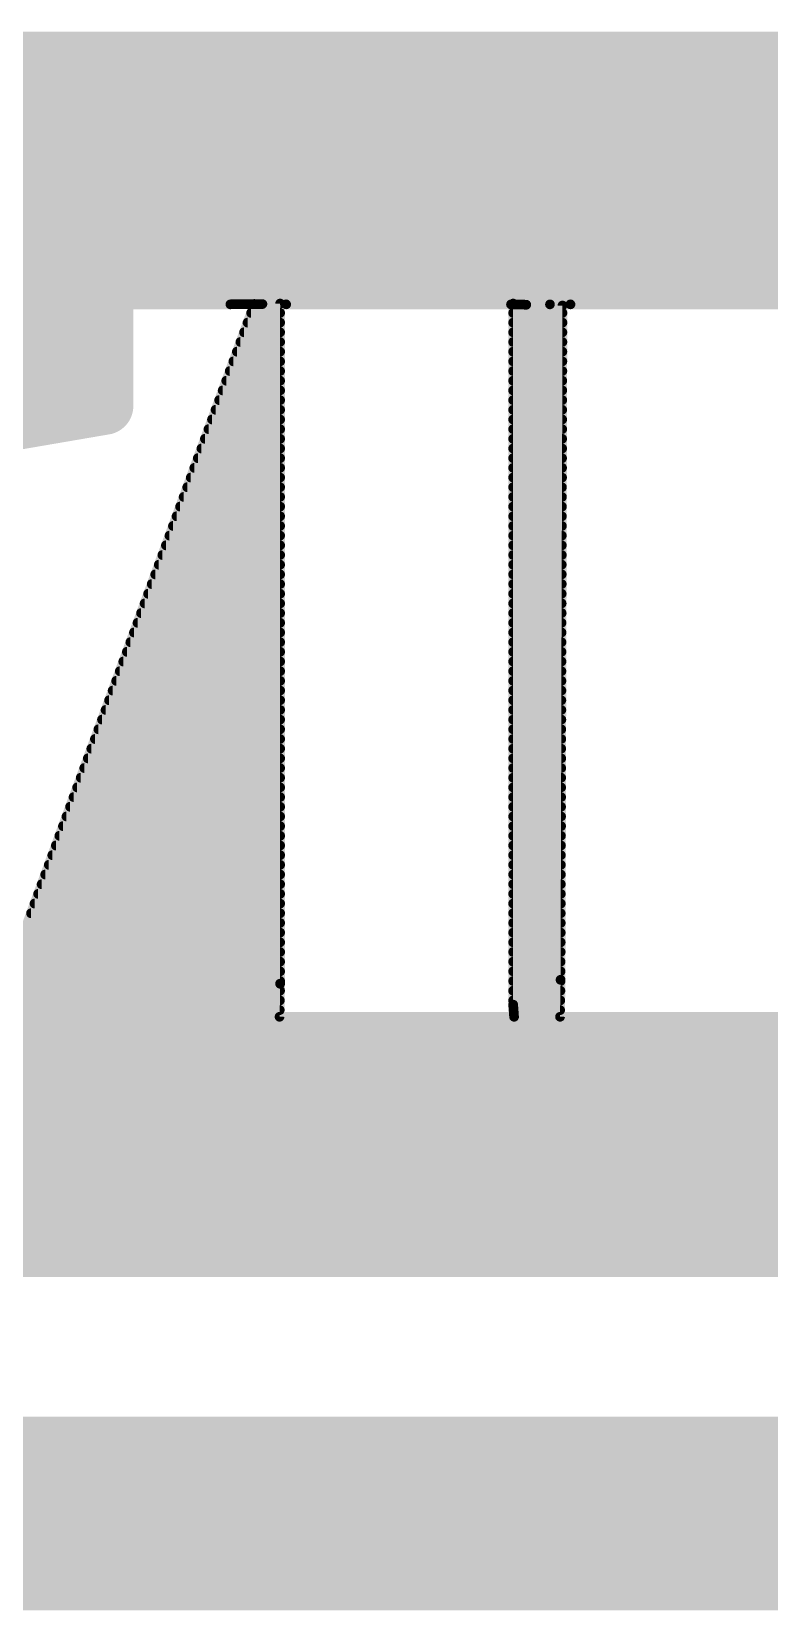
# Model space of a CAD drawing. Extents: x -32 to 75, y -66 to 21.
# Drawn here: x 3.729 to 4.697, y -0.127 to 1.944 of the extents above; entities that cross this region are included whole.
import ezdxf

# ---------------------------------------------------------------- set-up
doc = ezdxf.new("R2010")
doc.units = 0
for name, color, linetype in [('1', 12, 'CONTINUOUS'), ('16', 132, 'CONTINUOUS'), ('20', 31, 'CONTINUOUS'), ('21', 41, 'CONTINUOUS'), ('22', 40, 'CONTINUOUS')]:
    doc.layers.add(name, color=color, linetype=linetype)

msp = doc.modelspace()

# ---------------------------------------------------------------- linework, layer by layer
at = {"layer": '1', "const_width": 0.254}
msp.add_lwpolyline([(10.16, 0), (0, 0)], dxfattribs=at)
at = {"layer": '16', "const_width": 0.254}
msp.add_lwpolyline([(10.16, 0), (0.0254, 0)], dxfattribs=at)
at = {"layer": '20', "const_width": 0.2032}
msp.add_lwpolyline([(8.89, 0), (1.27, 0)], dxfattribs=at)
at = {"layer": '21', "const_width": 0.0127}
for points in [[(1.6953, 1.9304), (5.2156, 1.9304)], [(5.145, 1.9375), (1.8134, 1.9375)], [(1.5509, 1.905), (5.36, 1.905)], [(1.5919, 1.9177), (5.3135, 1.9177)], [(1.4691, 1.8796), (5.439, 1.8796)], [(1.51, 1.8923), (5.4009, 1.8923)], [(1.438, 1.8669), (5.4719, 1.8669)], [(1.3913, 1.8415), (5.52, 1.8415)], [(1.4147, 1.8542), (5.4966, 1.8542)], [(1.3446, 1.8161), (5.5668, 1.8161)], [(1.3679, 1.8288), (5.5434, 1.8288)], [(1.3212, 1.8034), (5.587, 1.8034)], [(1.2875, 1.778), (5.6237, 1.778)], [(1.3027, 1.7907), (5.6068, 1.7907)], [(1.2723, 1.7653), (5.6391, 1.7653)], [(1.2418, 1.7399), (5.6699, 1.7399)], [(1.257, 1.7526), (5.6545, 1.7526)], [(1.2113, 1.7145), (5.6998, 1.7145)], [(1.2266, 1.7272), (5.6853, 1.7272)], [(1.1961, 1.7018), (5.7128, 1.7018)], [(1.1736, 1.6764), (5.7376, 1.6764)], [(1.1839, 1.6891), (5.7258, 1.6891)], [(1.153, 1.651), (5.7586, 1.651)], [(1.1633, 1.6637), (5.7481, 1.6637)], [(1.1427, 1.6383), (5.7691, 1.6383)], [(1.1221, 1.6129), (5.79, 1.6129)], [(1.1324, 1.6256), (5.7796, 1.6256)], [(1.1118, 1.6002), (5.8004, 1.6002)], [(1.8132, 1.5875), (5.2162, 1.5875)], [(4.021, 1.5865), (3.6854, 0.6714)], [(3.72, 1.5861), (3.9895, 1.5861)], [(3.9895, 1.5861), (4.0084, 1.5863)], [(4.0084, 1.5863), (4.0315, 1.5865)], [(4.0167, 1.5748), (4.0547, 1.5748)], [(4.0547, 1.5871), (4.021, 1.5865)], [(4.0315, 1.5865), (4.0627, 1.5861)], [(4.0547, 0.695), (4.0547, 1.5871)], [(4.0627, 1.5861), (4.3575, 1.5861)], [(4.3575, 1.5861), (4.3776, 1.5856)], [(4.4251, 1.5845), (4.3604, 1.5871)], [(4.3604, 1.5871), (4.3604, 0.6676)], [(4.3604, 1.5748), (4.4251, 1.5748)], [(4.3776, 1.5856), (4.4087, 1.586)], [(4.4087, 1.586), (4.4356, 1.5861)], [(4.4226, 0.7001), (4.4251, 1.5845)], [(4.4356, 1.5861), (4.7254, 1.5861)], [(4.0074, 1.5494), (4.0547, 1.5494)], [(4.012, 1.5621), (4.0547, 1.5621)], [(4.3604, 1.5621), (4.4251, 1.5621)], [(4.3604, 1.5494), (4.425, 1.5494)], [(4.0027, 1.5367), (4.0547, 1.5367)], [(4.3604, 1.5367), (4.425, 1.5367)], [(3.9934, 1.5113), (4.0547, 1.5113)], [(3.998, 1.524), (4.0547, 1.524)], [(4.3604, 1.524), (4.4249, 1.524)], [(4.3604, 1.5113), (4.4249, 1.5113)], [(3.9841, 1.4859), (4.0547, 1.4859)], [(3.9887, 1.4986), (4.0547, 1.4986)], [(4.3604, 1.4986), (4.4249, 1.4986)], [(4.3604, 1.4859), (4.4248, 1.4859)], [(3.9794, 1.4732), (4.0547, 1.4732)], [(4.3604, 1.4732), (4.4248, 1.4732)], [(3.9701, 1.4478), (4.0547, 1.4478)], [(3.9748, 1.4605), (4.0547, 1.4605)], [(4.3604, 1.4605), (4.4248, 1.4605)], [(4.3604, 1.4478), (4.4247, 1.4478)], [(3.9654, 1.4351), (4.0547, 1.4351)], [(4.3604, 1.4351), (4.4247, 1.4351)], [(3.9561, 1.4097), (4.0547, 1.4097)], [(3.9608, 1.4224), (4.0547, 1.4224)], [(4.3604, 1.4224), (4.4247, 1.4224)], [(4.3604, 1.4097), (4.4246, 1.4097)], [(3.9468, 1.3843), (4.0547, 1.3843)], [(3.9515, 1.397), (4.0547, 1.397)], [(4.3604, 1.397), (4.4246, 1.397)], [(4.3604, 1.3843), (4.4245, 1.3843)], [(3.9422, 1.3716), (4.0547, 1.3716)], [(4.3604, 1.3716), (4.4245, 1.3716)], [(3.9329, 1.3462), (4.0547, 1.3462)], [(3.9375, 1.3589), (4.0547, 1.3589)], [(4.3604, 1.3589), (4.4245, 1.3589)], [(4.3604, 1.3462), (4.4244, 1.3462)], [(3.9235, 1.3208), (4.0547, 1.3208)], [(3.9282, 1.3335), (4.0547, 1.3335)], [(4.3604, 1.3335), (4.4244, 1.3335)], [(4.3604, 1.3208), (4.4244, 1.3208)], [(3.9189, 1.3081), (4.0547, 1.3081)], [(4.3604, 1.3081), (4.4243, 1.3081)], [(3.9096, 1.2827), (4.0547, 1.2827)], [(3.9142, 1.2954), (4.0547, 1.2954)], [(4.3604, 1.2954), (4.4243, 1.2954)], [(4.3604, 1.2827), (4.4242, 1.2827)], [(3.9003, 1.2573), (4.0547, 1.2573)], [(3.9049, 1.27), (4.0547, 1.27)], [(4.3604, 1.27), (4.4242, 1.27)], [(4.3604, 1.2573), (4.4242, 1.2573)], [(3.8956, 1.2446), (4.0547, 1.2446)], [(4.3604, 1.2446), (4.4241, 1.2446)], [(3.8863, 1.2192), (4.0547, 1.2192)], [(3.8909, 1.2319), (4.0547, 1.2319)], [(4.3604, 1.2319), (4.4241, 1.2319)], [(4.3604, 1.2192), (4.4241, 1.2192)], [(3.8816, 1.2065), (4.0547, 1.2065)], [(4.3604, 1.2065), (4.424, 1.2065)], [(3.8723, 1.1811), (4.0547, 1.1811)], [(3.877, 1.1938), (4.0547, 1.1938)], [(4.3604, 1.1938), (4.424, 1.1938)], [(4.3604, 1.1811), (4.424, 1.1811)], [(3.863, 1.1557), (4.0547, 1.1557)], [(3.8677, 1.1684), (4.0547, 1.1684)], [(4.3604, 1.1684), (4.4239, 1.1684)], [(4.3604, 1.1557), (4.4239, 1.1557)], [(3.8583, 1.143), (4.0547, 1.143)], [(4.3604, 1.143), (4.4238, 1.143)], [(3.849, 1.1176), (4.0547, 1.1176)], [(3.8537, 1.1303), (4.0547, 1.1303)], [(4.3604, 1.1303), (4.4238, 1.1303)], [(4.3604, 1.1176), (4.4238, 1.1176)], [(3.8397, 1.0922), (4.0547, 1.0922)], [(3.8444, 1.1049), (4.0547, 1.1049)], [(4.3604, 1.1049), (4.4237, 1.1049)], [(4.3604, 1.0922), (4.4237, 1.0922)], [(3.8351, 1.0795), (4.0547, 1.0795)], [(4.3604, 1.0795), (4.4237, 1.0795)], [(3.8258, 1.0541), (4.0547, 1.0541)], [(3.8304, 1.0668), (4.0547, 1.0668)], [(4.3604, 1.0668), (4.4236, 1.0668)], [(4.3604, 1.0541), (4.4236, 1.0541)], [(3.8211, 1.0414), (4.0547, 1.0414)], [(4.3604, 1.0414), (4.4236, 1.0414)], [(3.8118, 1.016), (4.0547, 1.016)], [(3.8164, 1.0287), (4.0547, 1.0287)], [(4.3604, 1.0287), (4.4235, 1.0287)], [(4.3604, 1.016), (4.4235, 1.016)], [(3.8025, 0.9906), (4.0547, 0.9906)], [(3.8071, 1.0033), (4.0547, 1.0033)], [(4.3604, 1.0033), (4.4234, 1.0033)], [(4.3604, 0.9906), (4.4234, 0.9906)], [(3.7978, 0.9779), (4.0547, 0.9779)], [(4.3604, 0.9779), (4.4234, 0.9779)], [(3.7885, 0.9525), (4.0547, 0.9525)], [(3.7932, 0.9652), (4.0547, 0.9652)], [(4.3604, 0.9652), (4.4233, 0.9652)], [(4.3604, 0.9525), (4.4233, 0.9525)], [(3.7792, 0.9271), (4.0547, 0.9271)], [(3.7838, 0.9398), (4.0547, 0.9398)], [(4.3604, 0.9398), (4.4233, 0.9398)], [(4.3604, 0.9271), (4.4232, 0.9271)], [(3.7745, 0.9144), (4.0547, 0.9144)], [(4.3604, 0.9144), (4.4232, 0.9144)], [(3.7652, 0.889), (4.0547, 0.889)], [(3.7699, 0.9017), (4.0547, 0.9017)], [(4.3604, 0.9017), (4.4232, 0.9017)], [(4.3604, 0.889), (4.4231, 0.889)], [(3.7559, 0.8636), (4.0547, 0.8636)], [(3.7606, 0.8763), (4.0547, 0.8763)], [(4.3604, 0.8763), (4.4231, 0.8763)], [(4.3604, 0.8636), (4.423, 0.8636)], [(3.7513, 0.8509), (4.0547, 0.8509)], [(4.3604, 0.8509), (4.423, 0.8509)], [(3.7419, 0.8255), (4.0547, 0.8255)], [(3.7466, 0.8382), (4.0547, 0.8382)], [(4.3604, 0.8382), (4.423, 0.8382)], [(4.3604, 0.8255), (4.4229, 0.8255)], [(3.7373, 0.8128), (4.0547, 0.8128)], [(4.3604, 0.8128), (4.4229, 0.8128)], [(3.728, 0.7874), (4.0547, 0.7874)], [(3.7326, 0.8001), (4.0547, 0.8001)], [(4.3604, 0.8001), (4.4229, 0.8001)], [(4.3604, 0.7874), (4.4228, 0.7874)], [(3.7187, 0.762), (4.0547, 0.762)], [(3.7233, 0.7747), (4.0547, 0.7747)], [(4.3604, 0.7747), (4.4228, 0.7747)], [(4.3604, 0.762), (4.4228, 0.762)], [(3.714, 0.7493), (4.0547, 0.7493)], [(4.3604, 0.7493), (4.4227, 0.7493)], [(3.7047, 0.7239), (4.0547, 0.7239)], [(3.7093, 0.7366), (4.0547, 0.7366)], [(4.3604, 0.7366), (4.4227, 0.7366)], [(4.3604, 0.7239), (4.4226, 0.7239)], [(3.6954, 0.6985), (4.0547, 0.6985)], [(3.7, 0.7112), (4.0547, 0.7112)], [(4.3604, 0.7112), (4.4226, 0.7112)], [(4.3604, 0.6985), (4.4226, 0.6985)], [(4.4219, 0.6516), (4.4226, 0.7001)], [(3.6907, 0.6858), (4.0546, 0.6858)], [(4.054, 0.6516), (4.0547, 0.695)], [(4.3604, 0.6858), (4.4224, 0.6858)], [(3.681, 0.6604), (4.0542, 0.6604)], [(3.6861, 0.6731), (4.0544, 0.6731)], [(4.3604, 0.6731), (4.4222, 0.6731)], [(4.3604, 0.6676), (4.3616, 0.6516)], [(4.361, 0.6604), (4.422, 0.6604)], [(2.324, 0.6477), (5.226, 0.6477)], [(4.3616, 0.6516), (4.054, 0.6516)], [(4.7269, 0.6516), (4.4219, 0.6516)], [(2.324, 0.635), (5.785, 0.635)], [(2.324, 0.6223), (5.7745, 0.6223)], [(2.324, 0.6096), (5.764, 0.6096)], [(2.324, 0.5969), (5.7535, 0.5969)], [(2.324, 0.5842), (5.743, 0.5842)], [(2.324, 0.5715), (5.7316, 0.5715)], [(2.324, 0.5588), (5.7194, 0.5588)], [(2.324, 0.5461), (5.7072, 0.5461)], [(2.324, 0.5334), (5.6932, 0.5334)], [(2.324, 0.5207), (5.6778, 0.5207)], [(2.324, 0.508), (5.6624, 0.508)], [(2.324, 0.4953), (5.647, 0.4953)], [(2.324, 0.4826), (5.6316, 0.4826)], [(2.324, 0.4699), (5.6154, 0.4699)], [(2.324, 0.4572), (5.5969, 0.4572)], [(2.324, 0.4445), (5.5784, 0.4445)], [(2.324, 0.4318), (5.5554, 0.4318)], [(2.324, 0.4191), (5.532, 0.4191)], [(2.324, 0.4064), (5.5086, 0.4064)], [(2.324, 0.3937), (5.4852, 0.3937)], [(2.324, 0.381), (5.4556, 0.381)], [(2.324, 0.3683), (5.422, 0.3683)], [(2.324, 0.3556), (5.3811, 0.3556)], [(2.324, 0.3429), (5.3402, 0.3429)], [(2.324, 0.3302), (5.2804, 0.3302)], [(2.324, 0.3175), (5.1402, 0.3175)], [(2.3751, 0.3165), (5.1249, 0.3165)]]:
    msp.add_lwpolyline(points, dxfattribs=at)
at = {"layer": '21', "const_width": 0.0064}
for points in [[(3.9894, 1.5892, 1), (3.9895, 1.5829)], [(3.9895, 1.5829, 1), (3.9895, 1.5893)], [(4.0083, 1.5895, 1), (4.0084, 1.5832)], [(4.0084, 1.5832, 1), (4.0083, 1.5895)], [(4.0167, 1.578, 1), (4.0167, 1.5716)], [(4.0209, 1.5897, 1), (4.021, 1.5834)], [(4.024, 1.5855, 1), (4.018, 1.5876)], [(4.0315, 1.5896, 1), (4.0314, 1.5833)], [(4.0315, 1.5833, 1), (4.0315, 1.5896)], [(4.0579, 1.5871, 1), (4.0515, 1.5871)], [(4.0548, 1.5839, 1), (4.0547, 1.5902)], [(4.0547, 1.5716, 1), (4.0547, 1.578)], [(4.0627, 1.5893, 1), (4.0627, 1.5829)], [(4.0626, 1.5829, 1), (4.0627, 1.5892)], [(4.3576, 1.5892, 1), (4.3575, 1.5829)], [(4.3606, 1.5903, 1), (4.3603, 1.5839)], [(4.3604, 1.578, 1), (4.3604, 1.5716)], [(4.3636, 1.5871, 1), (4.3573, 1.5871)], [(4.3575, 1.5829, 1), (4.3575, 1.5893)], [(4.3775, 1.5887, 1), (4.3776, 1.5824)], [(4.3775, 1.5824, 1), (4.3777, 1.5887)], [(4.4087, 1.5892, 1), (4.4087, 1.5829)], [(4.4087, 1.5829, 1), (4.4086, 1.5892)], [(4.4283, 1.5845, 1), (4.4219, 1.5845)], [(4.425, 1.5814, 1), (4.4252, 1.5877)], [(4.4251, 1.5716, 1), (4.4251, 1.578)], [(4.4356, 1.5893, 1), (4.4356, 1.5829)], [(4.4356, 1.5829, 1), (4.4356, 1.5892)], [(4.0074, 1.5526, 1), (4.0074, 1.5462)], [(4.012, 1.5653, 1), (4.012, 1.5589)], [(4.0547, 1.5589, 1), (4.0547, 1.5653)], [(4.0547, 1.5462, 1), (4.0547, 1.5526)], [(4.3604, 1.5653, 1), (4.3604, 1.5589)], [(4.3604, 1.5526, 1), (4.3604, 1.5462)], [(4.425, 1.5462, 1), (4.425, 1.5526)], [(4.4251, 1.5589, 1), (4.4251, 1.5653)], [(4.0027, 1.5399, 1), (4.0027, 1.5335)], [(4.0547, 1.5335, 1), (4.0547, 1.5399)], [(4.3604, 1.5399, 1), (4.3604, 1.5335)], [(4.425, 1.5335, 1), (4.425, 1.5399)], [(3.9934, 1.5145, 1), (3.9934, 1.5081)], [(3.998, 1.5272, 1), (3.998, 1.5208)], [(4.0547, 1.5208, 1), (4.0547, 1.5272)], [(4.0547, 1.5081, 1), (4.0547, 1.5145)], [(4.3604, 1.5272, 1), (4.3604, 1.5208)], [(4.3604, 1.5145, 1), (4.3604, 1.5081)], [(4.4249, 1.5208, 1), (4.4249, 1.5272)], [(4.4249, 1.5081, 1), (4.4249, 1.5145)], [(3.9841, 1.4891, 1), (3.9841, 1.4827)], [(3.9887, 1.5018, 1), (3.9887, 1.4954)], [(4.0547, 1.4954, 1), (4.0547, 1.5018)], [(4.0547, 1.4827, 1), (4.0547, 1.4891)], [(4.3604, 1.5018, 1), (4.3604, 1.4954)], [(4.3604, 1.4891, 1), (4.3604, 1.4827)], [(4.4248, 1.4827, 1), (4.4248, 1.4891)], [(4.4249, 1.4954, 1), (4.4249, 1.5018)], [(3.9794, 1.4764, 1), (3.9794, 1.47)], [(4.0547, 1.47, 1), (4.0547, 1.4764)], [(4.3604, 1.4764, 1), (4.3604, 1.47)], [(4.4248, 1.47, 1), (4.4248, 1.4764)], [(3.9701, 1.451, 1), (3.9701, 1.4446)], [(3.9748, 1.4637, 1), (3.9748, 1.4573)], [(4.0547, 1.4573, 1), (4.0547, 1.4637)], [(4.0547, 1.4446, 1), (4.0547, 1.451)], [(4.3604, 1.4637, 1), (4.3604, 1.4573)], [(4.3604, 1.451, 1), (4.3604, 1.4446)], [(4.4247, 1.4446, 1), (4.4247, 1.451)], [(4.4248, 1.4573, 1), (4.4248, 1.4637)], [(3.9654, 1.4383, 1), (3.9654, 1.4319)], [(4.0547, 1.4319, 1), (4.0547, 1.4383)], [(4.3604, 1.4383, 1), (4.3604, 1.4319)], [(4.4247, 1.4319, 1), (4.4247, 1.4383)], [(3.9561, 1.4129, 1), (3.9561, 1.4065)], [(3.9608, 1.4256, 1), (3.9608, 1.4192)], [(4.0547, 1.4192, 1), (4.0547, 1.4256)], [(4.0547, 1.4065, 1), (4.0547, 1.4129)], [(4.3604, 1.4256, 1), (4.3604, 1.4192)], [(4.3604, 1.4129, 1), (4.3604, 1.4065)], [(4.4246, 1.4065, 1), (4.4246, 1.4129)], [(4.4247, 1.4192, 1), (4.4247, 1.4256)], [(3.9468, 1.3875, 1), (3.9468, 1.3811)], [(3.9515, 1.4002, 1), (3.9515, 1.3938)], [(4.0547, 1.3938, 1), (4.0547, 1.4002)], [(4.0547, 1.3811, 1), (4.0547, 1.3875)], [(4.3604, 1.4002, 1), (4.3604, 1.3938)], [(4.3604, 1.3875, 1), (4.3604, 1.3811)], [(4.4245, 1.3811, 1), (4.4245, 1.3875)], [(4.4246, 1.3938, 1), (4.4246, 1.4002)], [(3.9422, 1.3748, 1), (3.9422, 1.3684)], [(4.0547, 1.3684, 1), (4.0547, 1.3748)], [(4.3604, 1.3748, 1), (4.3604, 1.3684)], [(4.4245, 1.3684, 1), (4.4245, 1.3748)], [(3.9329, 1.3494, 1), (3.9329, 1.343)], [(3.9375, 1.3621, 1), (3.9375, 1.3557)], [(4.0547, 1.3557, 1), (4.0547, 1.3621)], [(4.0547, 1.343, 1), (4.0547, 1.3494)], [(4.3604, 1.3621, 1), (4.3604, 1.3557)], [(4.3604, 1.3494, 1), (4.3604, 1.343)], [(4.4244, 1.343, 1), (4.4244, 1.3494)], [(4.4245, 1.3557, 1), (4.4245, 1.3621)], [(3.9235, 1.324, 1), (3.9235, 1.3176)], [(3.9282, 1.3367, 1), (3.9282, 1.3303)], [(4.0547, 1.3303, 1), (4.0547, 1.3367)], [(4.0547, 1.3176, 1), (4.0547, 1.324)], [(4.3604, 1.3367, 1), (4.3604, 1.3303)], [(4.3604, 1.324, 1), (4.3604, 1.3176)], [(4.4244, 1.3303, 1), (4.4244, 1.3367)], [(4.4244, 1.3176, 1), (4.4244, 1.324)], [(3.9189, 1.3113, 1), (3.9189, 1.3049)], [(4.0547, 1.3049, 1), (4.0547, 1.3113)], [(4.3604, 1.3113, 1), (4.3604, 1.3049)], [(4.4243, 1.3049, 1), (4.4243, 1.3113)], [(3.9096, 1.2859, 1), (3.9096, 1.2795)], [(3.9142, 1.2986, 1), (3.9142, 1.2922)], [(4.0547, 1.2922, 1), (4.0547, 1.2986)], [(4.0547, 1.2795, 1), (4.0547, 1.2859)], [(4.3604, 1.2986, 1), (4.3604, 1.2922)], [(4.3604, 1.2859, 1), (4.3604, 1.2795)], [(4.4242, 1.2795, 1), (4.4242, 1.2859)], [(4.4243, 1.2922, 1), (4.4243, 1.2986)], [(3.9003, 1.2605, 1), (3.9003, 1.2541)], [(3.9049, 1.2732, 1), (3.9049, 1.2668)], [(4.0547, 1.2668, 1), (4.0547, 1.2732)], [(4.0547, 1.2541, 1), (4.0547, 1.2605)], [(4.3604, 1.2732, 1), (4.3604, 1.2668)], [(4.3604, 1.2605, 1), (4.3604, 1.2541)], [(4.4242, 1.2668, 1), (4.4242, 1.2732)], [(4.4242, 1.2541, 1), (4.4242, 1.2605)], [(3.8956, 1.2478, 1), (3.8956, 1.2414)], [(4.0547, 1.2414, 1), (4.0547, 1.2478)], [(4.3604, 1.2478, 1), (4.3604, 1.2414)], [(4.4241, 1.2414, 1), (4.4241, 1.2478)], [(3.8863, 1.2224, 1), (3.8863, 1.216)], [(3.8909, 1.2351, 1), (3.8909, 1.2287)], [(4.0547, 1.2287, 1), (4.0547, 1.2351)], [(4.0547, 1.216, 1), (4.0547, 1.2224)], [(4.3604, 1.2351, 1), (4.3604, 1.2287)], [(4.3604, 1.2224, 1), (4.3604, 1.216)], [(4.4241, 1.2287, 1), (4.4241, 1.2351)], [(4.4241, 1.216, 1), (4.4241, 1.2224)], [(3.8816, 1.2097, 1), (3.8816, 1.2033)], [(4.0547, 1.2033, 1), (4.0547, 1.2097)], [(4.3604, 1.2097, 1), (4.3604, 1.2033)], [(4.424, 1.2033, 1), (4.424, 1.2097)], [(3.8723, 1.1843, 1), (3.8723, 1.1779)], [(3.877, 1.197, 1), (3.877, 1.1906)], [(4.0547, 1.1906, 1), (4.0547, 1.197)], [(4.0547, 1.1779, 1), (4.0547, 1.1843)], [(4.3604, 1.197, 1), (4.3604, 1.1906)], [(4.3604, 1.1843, 1), (4.3604, 1.1779)], [(4.424, 1.1906, 1), (4.424, 1.197)], [(4.424, 1.1779, 1), (4.424, 1.1843)], [(3.863, 1.1589, 1), (3.863, 1.1525)], [(3.8677, 1.1716, 1), (3.8677, 1.1652)], [(4.0547, 1.1652, 1), (4.0547, 1.1716)], [(4.0547, 1.1525, 1), (4.0547, 1.1589)], [(4.3604, 1.1716, 1), (4.3604, 1.1652)], [(4.3604, 1.1589, 1), (4.3604, 1.1525)], [(4.4239, 1.1652, 1), (4.4239, 1.1716)], [(4.4239, 1.1525, 1), (4.4239, 1.1589)], [(3.8583, 1.1462, 1), (3.8583, 1.1398)], [(4.0547, 1.1398, 1), (4.0547, 1.1462)], [(4.3604, 1.1462, 1), (4.3604, 1.1398)], [(4.4238, 1.1398, 1), (4.4238, 1.1462)], [(3.849, 1.1208, 1), (3.849, 1.1144)], [(3.8537, 1.1335, 1), (3.8537, 1.1271)], [(4.0547, 1.1271, 1), (4.0547, 1.1335)], [(4.0547, 1.1144, 1), (4.0547, 1.1208)], [(4.3604, 1.1335, 1), (4.3604, 1.1271)], [(4.3604, 1.1208, 1), (4.3604, 1.1144)], [(4.4238, 1.1271, 1), (4.4238, 1.1335)], [(4.4238, 1.1144, 1), (4.4238, 1.1208)], [(3.8397, 1.0954, 1), (3.8397, 1.089)], [(3.8444, 1.1081, 1), (3.8444, 1.1017)], [(4.0547, 1.1017, 1), (4.0547, 1.1081)], [(4.0547, 1.089, 1), (4.0547, 1.0954)], [(4.3604, 1.1081, 1), (4.3604, 1.1017)], [(4.3604, 1.0954, 1), (4.3604, 1.089)], [(4.4237, 1.1017, 1), (4.4237, 1.1081)], [(4.4237, 1.089, 1), (4.4237, 1.0954)], [(3.8351, 1.0827, 1), (3.8351, 1.0763)], [(4.0547, 1.0763, 1), (4.0547, 1.0827)], [(4.3604, 1.0827, 1), (4.3604, 1.0763)], [(4.4237, 1.0763, 1), (4.4237, 1.0827)], [(3.8258, 1.0573, 1), (3.8258, 1.0509)], [(3.8304, 1.07, 1), (3.8304, 1.0636)], [(4.0547, 1.0636, 1), (4.0547, 1.07)], [(4.0547, 1.0509, 1), (4.0547, 1.0573)], [(4.3604, 1.07, 1), (4.3604, 1.0636)], [(4.3604, 1.0573, 1), (4.3604, 1.0509)], [(4.4236, 1.0636, 1), (4.4236, 1.07)], [(4.4236, 1.0509, 1), (4.4236, 1.0573)], [(3.8211, 1.0446, 1), (3.8211, 1.0382)], [(4.0547, 1.0382, 1), (4.0547, 1.0446)], [(4.3604, 1.0446, 1), (4.3604, 1.0382)], [(4.4236, 1.0382, 1), (4.4236, 1.0446)], [(3.8118, 1.0192, 1), (3.8118, 1.0128)], [(3.8164, 1.0319, 1), (3.8164, 1.0255)], [(4.0547, 1.0255, 1), (4.0547, 1.0319)], [(4.0547, 1.0128, 1), (4.0547, 1.0192)], [(4.3604, 1.0319, 1), (4.3604, 1.0255)], [(4.3604, 1.0192, 1), (4.3604, 1.0128)], [(4.4235, 1.0255, 1), (4.4235, 1.0319)], [(4.4235, 1.0128, 1), (4.4235, 1.0192)], [(3.8025, 0.9938, 1), (3.8025, 0.9874)], [(3.8071, 1.0065, 1), (3.8071, 1.0001)], [(4.0547, 1.0001, 1), (4.0547, 1.0065)], [(4.0547, 0.9874, 1), (4.0547, 0.9938)], [(4.3604, 1.0065, 1), (4.3604, 1.0001)], [(4.3604, 0.9938, 1), (4.3604, 0.9874)], [(4.4234, 1.0001, 1), (4.4234, 1.0065)], [(4.4234, 0.9874, 1), (4.4234, 0.9938)], [(3.7978, 0.9811, 1), (3.7978, 0.9747)], [(4.0547, 0.9747, 1), (4.0547, 0.9811)], [(4.3604, 0.9811, 1), (4.3604, 0.9747)], [(4.4234, 0.9747, 1), (4.4234, 0.9811)], [(3.7885, 0.9557, 1), (3.7885, 0.9493)], [(3.7932, 0.9684, 1), (3.7932, 0.962)], [(4.0547, 0.962, 1), (4.0547, 0.9684)], [(4.0547, 0.9493, 1), (4.0547, 0.9557)], [(4.3604, 0.9684, 1), (4.3604, 0.962)], [(4.3604, 0.9557, 1), (4.3604, 0.9493)], [(4.4233, 0.962, 1), (4.4233, 0.9684)], [(4.4233, 0.9493, 1), (4.4233, 0.9557)], [(3.7792, 0.9303, 1), (3.7792, 0.9239)], [(3.7838, 0.943, 1), (3.7838, 0.9366)], [(4.0547, 0.9366, 1), (4.0547, 0.943)], [(4.0547, 0.9239, 1), (4.0547, 0.9303)], [(4.3604, 0.943, 1), (4.3604, 0.9366)], [(4.3604, 0.9303, 1), (4.3604, 0.9239)], [(4.4232, 0.9239, 1), (4.4232, 0.9303)], [(4.4233, 0.9366, 1), (4.4233, 0.943)], [(3.7745, 0.9176, 1), (3.7745, 0.9112)], [(4.0547, 0.9112, 1), (4.0547, 0.9176)], [(4.3604, 0.9176, 1), (4.3604, 0.9112)], [(4.4232, 0.9112, 1), (4.4232, 0.9176)], [(3.7652, 0.8922, 1), (3.7652, 0.8858)], [(3.7699, 0.9049, 1), (3.7699, 0.8985)], [(4.0547, 0.8985, 1), (4.0547, 0.9049)], [(4.0547, 0.8858, 1), (4.0547, 0.8922)], [(4.3604, 0.9049, 1), (4.3604, 0.8985)], [(4.3604, 0.8922, 1), (4.3604, 0.8858)], [(4.4231, 0.8858, 1), (4.4231, 0.8922)], [(4.4232, 0.8985, 1), (4.4232, 0.9049)], [(3.7559, 0.8668, 1), (3.7559, 0.8604)], [(3.7606, 0.8795, 1), (3.7606, 0.8731)], [(4.0547, 0.8731, 1), (4.0547, 0.8795)], [(4.0547, 0.8604, 1), (4.0547, 0.8668)], [(4.3604, 0.8795, 1), (4.3604, 0.8731)], [(4.3604, 0.8668, 1), (4.3604, 0.8604)], [(4.423, 0.8604, 1), (4.423, 0.8668)], [(4.4231, 0.8731, 1), (4.4231, 0.8795)], [(3.7513, 0.8541, 1), (3.7513, 0.8477)], [(4.0547, 0.8477, 1), (4.0547, 0.8541)], [(4.3604, 0.8541, 1), (4.3604, 0.8477)], [(4.423, 0.8477, 1), (4.423, 0.8541)], [(3.7419, 0.8287, 1), (3.7419, 0.8223)], [(3.7466, 0.8414, 1), (3.7466, 0.835)], [(4.0547, 0.835, 1), (4.0547, 0.8414)], [(4.0547, 0.8223, 1), (4.0547, 0.8287)], [(4.3604, 0.8414, 1), (4.3604, 0.835)], [(4.3604, 0.8287, 1), (4.3604, 0.8223)], [(4.4229, 0.8223, 1), (4.4229, 0.8287)], [(4.423, 0.835, 1), (4.423, 0.8414)], [(3.7373, 0.816, 1), (3.7373, 0.8096)], [(4.0547, 0.8096, 1), (4.0547, 0.816)], [(4.3604, 0.816, 1), (4.3604, 0.8096)], [(4.4229, 0.8096, 1), (4.4229, 0.816)], [(3.728, 0.7906, 1), (3.728, 0.7842)], [(3.7326, 0.8033, 1), (3.7326, 0.7969)], [(4.0547, 0.7969, 1), (4.0547, 0.8033)], [(4.0547, 0.7842, 1), (4.0547, 0.7906)], [(4.3604, 0.8033, 1), (4.3604, 0.7969)], [(4.3604, 0.7906, 1), (4.3604, 0.7842)], [(4.4228, 0.7842, 1), (4.4228, 0.7906)], [(4.4229, 0.7969, 1), (4.4229, 0.8033)], [(4.0547, 0.7715, 1), (4.0547, 0.7779)], [(4.0547, 0.7588, 1), (4.0547, 0.7652)], [(4.3604, 0.7779, 1), (4.3604, 0.7715)], [(4.3604, 0.7652, 1), (4.3604, 0.7588)], [(4.4228, 0.7715, 1), (4.4228, 0.7779)], [(4.4228, 0.7588, 1), (4.4228, 0.7652)], [(4.0547, 0.7461, 1), (4.0547, 0.7525)], [(4.3604, 0.7525, 1), (4.3604, 0.7461)], [(4.4227, 0.7461, 1), (4.4227, 0.7525)], [(4.0547, 0.7334, 1), (4.0547, 0.7398)], [(4.0547, 0.7207, 1), (4.0547, 0.7271)], [(4.3604, 0.7398, 1), (4.3604, 0.7334)], [(4.3604, 0.7271, 1), (4.3604, 0.7207)], [(4.4226, 0.7207, 1), (4.4226, 0.7271)], [(4.4227, 0.7334, 1), (4.4227, 0.7398)], [(4.0547, 0.708, 1), (4.0547, 0.7144)], [(4.0547, 0.6953, 1), (4.0547, 0.7017)], [(4.3604, 0.7144, 1), (4.3604, 0.708)], [(4.3604, 0.7017, 1), (4.3604, 0.6953)], [(4.4258, 0.7001, 1), (4.4194, 0.7002)], [(4.4226, 0.708, 1), (4.4226, 0.7144)], [(4.4226, 0.6953, 1), (4.4226, 0.7017)], [(4.0579, 0.695, 1), (4.0515, 0.6951)], [(4.0515, 0.695, 1), (4.0579, 0.695)], [(4.0546, 0.6826, 1), (4.0546, 0.689)], [(4.3604, 0.689, 1), (4.3604, 0.6826)], [(4.4194, 0.7001, 1), (4.4258, 0.7001)], [(4.4224, 0.6826, 1), (4.4224, 0.689)], [(4.0542, 0.6572, 1), (4.0542, 0.6636)], [(4.0544, 0.6699, 1), (4.0544, 0.6763)], [(4.3604, 0.6763, 1), (4.3604, 0.6699)], [(4.3636, 0.6678, 1), (4.3573, 0.6673)], [(4.3573, 0.6676, 1), (4.3636, 0.6676)], [(4.361, 0.6636, 1), (4.361, 0.6572)], [(4.422, 0.6572, 1), (4.422, 0.6636)], [(4.4222, 0.6699, 1), (4.4222, 0.6763)], [(4.0508, 0.6517, 1), (4.0572, 0.6516)], [(4.054, 0.6548, 1), (4.054, 0.6485)], [(4.3584, 0.6514, 1), (4.3648, 0.6519)], [(4.3616, 0.6485, 1), (4.3616, 0.6548)], [(4.4187, 0.6517, 1), (4.4251, 0.6516)], [(4.4219, 0.6548, 1), (4.4219, 0.6485)]]:
    msp.add_lwpolyline(points, format="xyb", dxfattribs=at)
at = {"layer": '22', "const_width": 0.076}
for points in [[(3.4742, 1.833), (3.8242, 1.773)], [(3.8242, 1.773), (3.8242, 1.453)], [(2.9025, 1.748), (3.8242, 1.748)], [(2.9279, 1.672), (3.8242, 1.672)], [(2.9342, 1.596), (3.8242, 1.596)], [(2.9177, 1.52), (3.8242, 1.52)], [(2.8847, 1.444), (3.7719, 1.444)], [(3.8242, 1.453), (3.4742, 1.393)]]:
    msp.add_lwpolyline(points, dxfattribs=at)
at = {"layer": '22', "const_width": 0.038}
for points in [[(3.8432, 1.773, 1), (3.8052, 1.773)], [(3.821, 1.7542, 1), (3.8274, 1.7917)], [(3.8242, 1.729, 1), (3.8242, 1.767)], [(3.8242, 1.653, 1), (3.8242, 1.691)], [(3.8242, 1.577, 1), (3.8242, 1.615)], [(3.8242, 1.501, 1), (3.8242, 1.539)], [(3.7719, 1.425, 1), (3.7719, 1.463)], [(3.8052, 1.453, 1), (3.8432, 1.453)], [(3.8274, 1.4342, 1), (3.821, 1.4717)]]:
    msp.add_lwpolyline(points, format="xyb", dxfattribs=at)

doc.saveas('drawing.dxf')
